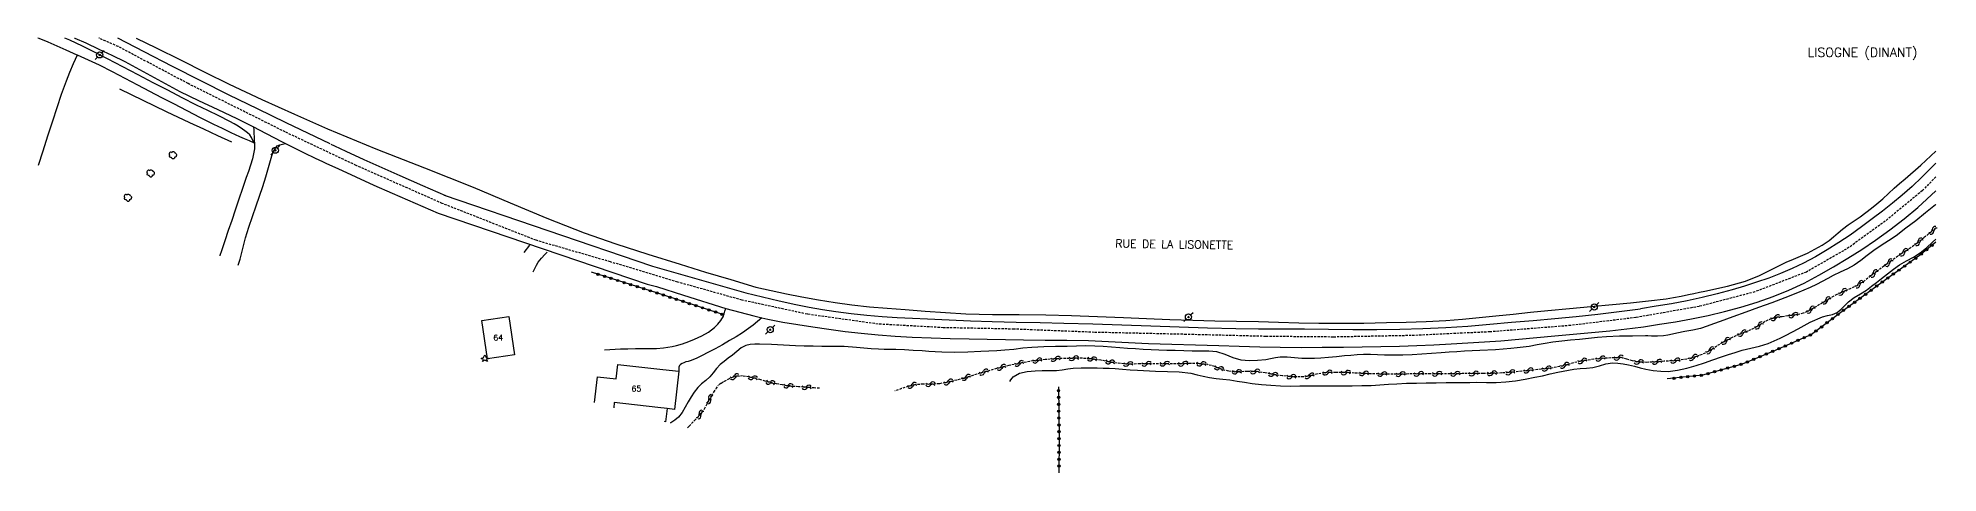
# Model space of a CAD drawing. Header units: millimetres. Extents: x 192000 to 193000, y 106000 to 107000.
# Drawn here: x 192584.9 to 193000.5, y 106905 to 107000 of the extents above; entities that cross this region are included whole.
import ezdxf
from ezdxf.enums import TextEntityAlignment as Align

# ---------------------------------------------------------------- set-up
doc = ezdxf.new("R2010")
doc.units = ezdxf.units.MM
doc.linetypes.add('DASHED', pattern=[0.75, 0.5, -0.25])
doc.layers.get('0').update_dxf_attribs({"linetype": 'CONTINUOUS'})
for name, color, linetype in [('W0001', 6, 'DASHED'), ('W0008', 7, 'CONTINUOUS'), ('W0017', 7, 'CONTINUOUS'), ('W0101', 7, 'CONTINUOUS'), ('W0104', 1, 'CONTINUOUS'), ('W0201', 7, 'CONTINUOUS'), ('W0211', 2, 'CONTINUOUS'), ('W0214', 2, 'CONTINUOUS'), ('W0300', 7, 'CONTINUOUS'), ('W0303', 7, 'CONTINUOUS'), ('W0323', 7, 'CONTINUOUS'), ('W0330', 7, 'CONTINUOUS'), ('W0473', 7, 'CONTINUOUS'), ('W0501', 5, 'DASHED'), ('W0510', 5, 'CONTINUOUS'), ('W0980', 7, 'CONTINUOUS'), ('W0989', 7, 'CONTINUOUS'), ('W0991', 7, 'CONTINUOUS')]:
    doc.layers.add(name, color=color, linetype=linetype)
doc.styles.get("Standard").update_dxf_attribs({"font": 'romans.shx', "width": 0.85})

# ---------------------------------------------------------------- blocks, each defined once
blk = doc.blocks.new('T473')
for p, q in [((-0.166667, 0.166667), (0.166667, -0.166667)), ((-0.166667, -0.166667), (0.166667, 0.166667)), ((0.500001, 0.500001), (1.000002, 1.000002)), ((-1.000002, -1.000002), (-0.500001, -0.500001))]:
    blk.add_line(p, q)
blk.add_ellipse((0, 0), major_axis=(0.471405, 0.471405), ratio=1, start_param=5.4977871438, end_param=11.780972451)
blk = doc.blocks.new('T303')
for p, q in [((-0.77, 0), (-0.28, 0.21)), ((-0.28, -0.21), (-0.77, 0)), ((-0.28, 0.21), (0, 0.83)), ((0, 0.83), (0.28, 0.21)), ((0.28, 0.21), (0.83, 0)), ((0.83, 0), (0.28, -0.21)), ((-0.49, -0.63), (-0.28, -0.21)), ((0, -0.35), (-0.49, -0.63)), ((0.56, -0.63), (0, -0.35)), ((0.28, -0.21), (0.56, -0.63))]:
    blk.add_line(p, q)
blk = doc.blocks.new('T300')
for p, q in [((-0.8, 0.51), (-0.86, 0.34)), ((-0.86, 0.34), (-0.86, 0.17)), ((-0.86, 0.17), (-0.74, 0.06)), ((-0.69, 0.63), (-0.8, 0.51)), ((-0.8, -0.06), (-0.74, 0.06)), ((-0.74, 0.06), (-0.69, 0.11)), ((-0.57, 0.69), (-0.69, 0.63)), ((-0.46, 0.69), (-0.57, 0.69)), ((-0.29, 0.63), (-0.46, 0.69)), ((-0.29, 0.63), (-0.17, 0.74)), ((-0.23, 0.57), (-0.29, 0.63)), ((-0.17, 0.74), (-0.06, 0.8)), ((-0.06, 0.8), (0.06, 0.8)), ((0.06, 0.8), (0.23, 0.74)), ((0.23, 0.74), (0.34, 0.63)), ((0.34, 0.63), (0.4, 0.51)), ((0.46, 0.46), (0.34, 0.46)), ((0.4, 0.51), (0.4, 0.46)), ((0.57, 0.4), (0.46, 0.46)), ((0.57, 0.4), (0.69, 0.29)), ((0.69, 0.29), (0.74, 0.17)), ((0.74, 0.06), (0.69, -0.17)), ((0.74, 0.17), (0.74, 0.06)), ((-0.8, -0.17), (-0.8, -0.06)), ((-0.8, -0.23), (-0.8, -0.17)), ((-0.74, -0.34), (-0.8, -0.23)), ((-0.69, -0.4), (-0.74, -0.34)), ((-0.51, -0.46), (-0.69, -0.4)), ((-0.4, -0.46), (-0.51, -0.46)), ((-0.4, -0.46), (-0.34, -0.46)), ((-0.34, -0.46), (-0.34, -0.4)), ((-0.34, -0.51), (-0.34, -0.46)), ((-0.29, -0.63), (-0.34, -0.51)), ((-0.17, -0.74), (-0.29, -0.63)), ((-0.06, -0.8), (-0.17, -0.74)), ((0.06, -0.8), (-0.06, -0.8)), ((0.17, -0.74), (0.06, -0.8)), ((0.23, -0.69), (0.17, -0.74)), ((0.29, -0.46), (0.23, -0.46)), ((0.29, -0.63), (0.23, -0.69)), ((0.46, -0.4), (0.29, -0.46)), ((0.34, -0.51), (0.29, -0.63)), ((0.34, -0.51), (0.34, -0.46)), ((0.57, -0.34), (0.46, -0.4)), ((0.63, -0.29), (0.57, -0.34)), ((0.69, -0.17), (0.63, -0.29))]:
    blk.add_line(p, q)
blk = doc.blocks.new('t323o')
at = {"color": 0, "linetype": 'Continuous'}
for radius in [0.25, 0.15]:
    blk.add_circle((0, 0), radius, dxfattribs=at)
blk = doc.blocks.new('t500o')
at = {"color": 0, "linetype": 'Continuous'}
for centre, start, end in [((-0.5, 0.625), 216.8699, 323.1301), ((0.5, -0.125), 36.8699, 143.1301), ((0.5, -0.625), 36.8699, 143.1301), ((-0.5, 0.125), 216.8699, 323.1301)]:
    blk.add_arc(centre, 0.625, start, end, dxfattribs=at)

msp = doc.modelspace()

# ---------------------------------------------------------------- linework, layer by layer
at = {"layer": 'W0001'}
msp.add_lwpolyline([(193000, 106969.69), (192997.07, 106966.65), (192988.94, 106960), (192981.08, 106954.27), (192971.7, 106948.87), (192960.44, 106944.54), (192948.25, 106941.35), (192934.41, 106938.93), (192920.13, 106937.19), (192902.49, 106935.79), (192885.29, 106934.99), (192868.26, 106934.66), (192853.45, 106934.8), (192836.03, 106935.24), (192815.95, 106935.69), (192798.38, 106936.39), (192782.9, 106936.71), (192768.67, 106937.49), (192753.19, 106939.66), (192738.91, 106942.73), (192724.83, 106946.68), (192710.14, 106951.08), (192693.87, 106955.8), (192673.34, 106963.86), (192654.5, 106972.16), (192638.97, 106979.49), (192617.75, 106990.05), (192602.48, 106998.13), (192598.22, 107000)], dxfattribs=at)
at = {"layer": 'W0008'}
for points in [[(192592.89, 107000), (192592.95, 106999.98), (192595.35, 106998.95)], [(192595.35, 106998.95), (192598.21, 106997.59), (192601.06, 106996.23), (192603.9, 106994.84), (192607.92, 106992.7), (192611.91, 106990.49), (192615.93, 106988.35), (192620.06, 106986.35), (192624.23, 106984.4), (192628.38, 106982.43), (192632.07, 106980.57), (192633.3, 106979.95), (192638.19, 106977.42), (192639.05, 106976.99), (192643.11, 106974.95), (192645.56, 106973.78), (192647.14, 106973.03)], [(192648.8, 106976.9), (192645.59, 106978.43), (192642.38, 106979.96), (192639.17, 106981.5), (192632.95, 106984.51), (192626.74, 106987.55), (192620.56, 106990.63), (192614.33, 106993.81), (192608.12, 106997.02), (192602.36, 107000)], [(192648.94, 106976.83), (192649.8, 106976.42), (192652.24, 106975.28), (192656.16, 106973.47), (192660.1, 106971.7), (192664.06, 106969.94), (192669.05, 106967.75), (192674.06, 106965.6), (192674.13, 106965.57)], [(192647.14, 106973.03), (192648.01, 106972.62), (192650.47, 106971.46), (192654.42, 106969.65), (192658.38, 106967.86), (192662.36, 106966.09), (192667.38, 106963.89), (192672.41, 106961.72), (192672.49, 106961.69)], [(193000, 106972.67), (192999.02, 106971.64), (192996.96, 106969.58), (192994.83, 106967.57), (192992.64, 106965.64), (192990.51, 106963.88), (192988.33, 106962.18), (192986.12, 106960.51), (192983.72, 106958.72), (192981.28, 106956.96), (192978.79, 106955.29), (192976.27, 106953.7), (192973.69, 106952.18), (192971.05, 106950.78), (192968.56, 106949.61), (192966.02, 106948.54), (192963.45, 106947.55), (192960.82, 106946.62), (192958.15, 106945.78), (192955.48, 106944.99), (192952.2, 106944.1), (192948.91, 106943.3), (192945.6, 106942.57), (192942.23, 106941.95), (192938.84, 106941.41), (192935.45, 106940.86)], [(192673.76, 106965.69), (192719.09, 106950.22), (192719.32, 106950.15), (192729, 106947.37), (192732.56, 106946.35), (192736.13, 106945.32), (192739.71, 106944.34), (192743.35, 106943.42), (192747, 106942.56), (192750.67, 106941.78), (192753.58, 106941.22), (192756.51, 106940.71), (192759.44, 106940.26), (192762.8, 106939.83), (192766.18, 106939.47), (192769.56, 106939.18), (192772.86, 106938.96), (192776.16, 106938.79), (192779.47, 106938.64), (192784.19, 106938.42), (192788.91, 106938.23), (192793.63, 106938.07), (192798.86, 106937.93), (192804.08, 106937.83), (192809.31, 106937.73), (192815.65, 106937.52), (192822, 106937.3), (192828.34, 106937.09), (192834.52, 106936.88), (192840.7, 106936.68), (192846.88, 106936.54), (192851.89, 106936.48), (192856.89, 106936.46), (192861.9, 106936.43), (192867.2, 106936.38), (192872.49, 106936.32), (192877.78, 106936.32), (192882.8, 106936.39), (192887.81, 106936.51), (192892.82, 106936.72), (192897.63, 106937.05), (192902.43, 106937.47), (192907.23, 106937.9), (192911.95, 106938.29), (192916.66, 106938.7), (192921.37, 106939.15), (192926.07, 106939.69), (192930.76, 106940.28), (192935.45, 106940.86)], [(192936.08, 106936.87), (192939.58, 106937.44), (192943.08, 106938), (192946.56, 106938.64), (192950.18, 106939.4), (192953.78, 106940.24), (192957.35, 106941.21), (192960.91, 106942.29), (192964.44, 106943.49), (192967.89, 106944.87), (192971.2, 106946.45), (192974.44, 106948.2), (192977.63, 106950.03), (192980.74, 106951.88), (192983.8, 106953.82), (192986.8, 106955.84), (192989.97, 106958.11), (192993.07, 106960.48), (192996.06, 106962.98), (192998.06, 106964.78), (193000, 106966.64)], [(192672.41, 106961.72), (192718.15, 106946.23)], [(192718.15, 106946.23), (192720.2, 106945.68)], [(192720.2, 106945.68), (192726.08, 106943.83)], [(192726.08, 106943.83), (192735.33, 106940.92)], [(192735.33, 106940.92), (192738.4, 106940.1), (192741.48, 106939.28), (192743.25, 106938.86), (192744.57, 106938.55), (192747.82, 106937.93), (192751.08, 106937.4), (192754.36, 106936.91), (192757.89, 106936.38), (192761.44, 106935.9), (192764.99, 106935.48), (192768.69, 106935.14), (192772.41, 106934.87), (192776.12, 106934.66), (192780.28, 106934.49), (192784.44, 106934.37), (192788.6, 106934.28), (192792.55, 106934.19), (192796.51, 106934.11), (192800.47, 106934.03)], [(192800.47, 106934.03), (192805.21, 106934), (192809.95, 106933.97), (192814.69, 106933.88), (192819.06, 106933.7), (192823.44, 106933.48), (192827.81, 106933.27), (192832.94, 106933.09), (192838.08, 106932.93), (192843.21, 106932.79), (192847.67, 106932.65), (192852.13, 106932.52), (192856.59, 106932.44), (192861.2, 106932.4), (192865.82, 106932.42), (192870.43, 106932.46), (192874.52, 106932.5), (192878.61, 106932.57), (192882.7, 106932.67), (192886.47, 106932.81), (192890.24, 106932.99), (192894.01, 106933.18), (192897.64, 106933.38), (192901.26, 106933.6), (192904.88, 106933.85), (192908.81, 106934.18), (192912.74, 106934.55), (192916.66, 106934.92), (192920.69, 106935.28), (192924.72, 106935.64), (192928.74, 106936.03), (192931.19, 106936.3), (192933.64, 106936.59), (192936.08, 106936.87)]]:
    msp.add_lwpolyline(points, dxfattribs=at)
at = {"layer": 'W0017'}
for points in [[(192632.07, 106980.57), (192632.11, 106979.85), (192632.15, 106979.13), (192632.19, 106978.41), (192632.23, 106977.53), (192632.25, 106977.06), (192632.26, 106976.99), (192632.26, 106976.93), (192632.27, 106976.64), (192632.24, 106975.76), (192632.14, 106975.04), (192632, 106974.32), (192631.83, 106973.6), (192631.43, 106972.22), (192630.95, 106970.87), (192630.47, 106969.51), (192629.68, 106967.15), (192628.88, 106964.79), (192628.08, 106962.42), (192627.32, 106960.16), (192626.55, 106957.91), (192625.78, 106955.65), (192625.43, 106954.58), (192625.08, 106953.51), (192624.71, 106952.45), (192624.69, 106952.38)], [(192628.72, 106950.38), (192629.16, 106951.69), (192629.71, 106954.02), (192630.3, 106956.33), (192631.06, 106958.67), (192631.86, 106960.99), (192632.66, 106963.32), (192633.37, 106965.43), (192634.07, 106967.54), (192634.74, 106969.66), (192635.2, 106971.19), (192635.64, 106972.73), (192636.08, 106974.27), (192636.22, 106974.67), (192636.37, 106975.07), (192636.55, 106975.45), (192636.75, 106975.8), (192636.99, 106976.13), (192637.26, 106976.41), (192637.8, 106976.68), (192638.43, 106976.84), (192639.05, 106976.99)], [(192692.41, 106954.71), (192691.2, 106953.16)], [(192693.25, 106948.91), (192693.6, 106949.64), (192693.94, 106950.37), (192694.34, 106951.06), (192695.02, 106951.93), (192695.79, 106952.72), (192696.26, 106953.2)], [(192708.84, 106931.85), (192710.01, 106931.92), (192711.17, 106931.99), (192712.34, 106932.05), (192713.95, 106932.11), (192715.57, 106932.14), (192717.18, 106932.18), (192718.7, 106932.18), (192720.23, 106932.19), (192721.75, 106932.3), (192722.7, 106932.43), (192723.65, 106932.6), (192724.58, 106932.82), (192725.92, 106933.2), (192727.24, 106933.67), (192728.52, 106934.21), (192730.08, 106934.92), (192731.58, 106935.73), (192732.92, 106936.75), (192733.64, 106937.49), (192734.3, 106938.3), (192734.82, 106939.19), (192734.94, 106939.51), (192735.02, 106939.75), (192735.18, 106940.33), (192735.33, 106940.92)], [(192743.25, 106938.86), (192742.28, 106938.06), (192741.32, 106937.26), (192740.33, 106936.5), (192738.99, 106935.58), (192737.6, 106934.72), (192736.2, 106933.89), (192734.62, 106932.98), (192733.02, 106932.09), (192731.41, 106931.25), (192730.15, 106930.6), (192728.89, 106929.98), (192727.58, 106929.45), (192727.1, 106929.33), (192726.61, 106929.21), (192726.15, 106929.05), (192725.81, 106928.88), (192725.48, 106928.69), (192725.23, 106928.44), (192725.1, 106928.06), (192725.08, 106927.62), (192725.05, 106927.17)]]:
    msp.add_lwpolyline(points, dxfattribs=at)
at = {"layer": 'W0101'}
msp.add_lwpolyline([(192681.99, 106938.29), (192687.88, 106939.18), (192689.16, 106930.76), (192683.27, 106929.87)], close=True, dxfattribs=at)
for points in [[(192706.64, 106920.36), (192707.27, 106925.96), (192711.38, 106925.5), (192711.74, 106928.68)], [(192711.74, 106928.68), (192721.57, 106927.57), (192721.57, 106927.57), (192725.05, 106927.17), (192724.11, 106918.84), (192722.5, 106919.02), (192720.49, 106919.25), (192720.49, 106919.26), (192710.95, 106920.34), (192710.83, 106919.22)]]:
    msp.add_lwpolyline(points, dxfattribs=at)
at = {"layer": 'W0104'}
msp.add_lwpolyline([(192722.5, 106919.02), (192722.14, 106916.17), (192721.95, 106916.19)], dxfattribs=at)
at = {"layer": 'W0201'}
for points in [[(192606.36, 107000), (192610.78, 106997.88), (192616.11, 106995.22), (192621.42, 106992.53), (192626.76, 106989.89), (192633.87, 106986.56), (192641.02, 106983.33), (192648.21, 106980.18), (192658.8, 106975.81), (192669.46, 106971.62), (192680.1, 106967.39), (192688.16, 106964.02), (192696.22, 106960.63), (192704.35, 106957.46), (192711.31, 106955.04), (192718.33, 106952.78), (192725.36, 106950.58), (192730.88, 106948.87), (192736.42, 106947.2), (192741.95, 106945.53), (192745.28, 106944.82), (192748.61, 106944.11), (192751.95, 106943.45), (192755.6, 106942.8), (192759.27, 106942.2), (192762.94, 106941.7), (192766.8, 106941.29), (192770.68, 106940.97), (192774.55, 106940.68), (192778.99, 106940.33), (192783.44, 106940.02), (192787.89, 106939.77), (192793.7, 106939.62), (192799.52, 106939.6), (192805.33, 106939.53), (192811, 106939.36), (192816.66, 106939.14), (192822.32, 106938.92), (192827.39, 106938.72), (192832.46, 106938.52), (192837.53, 106938.34), (192842.31, 106938.22), (192847.09, 106938.13), (192851.87, 106938.03), (192856.27, 106937.9), (192860.67, 106937.77), (192865.07, 106937.68), (192869.99, 106937.66), (192874.92, 106937.71), (192879.84, 106937.81), (192884.18, 106937.91), (192888.52, 106938.06), (192892.85, 106938.29), (192896.48, 106938.59), (192900.11, 106938.94), (192903.74, 106939.31), (192907.53, 106939.68), (192911.33, 106940.07), (192915.12, 106940.45), (192919.85, 106940.89), (192924.58, 106941.32), (192929.3, 106941.77), (192933.22, 106942.16), (192937.13, 106942.57), (192941.04, 106942.99)], [(192941.04, 106942.99), (192942.66, 106943.31), (192944.29, 106943.63), (192945.91, 106943.96), (192947.11, 106944.2), (192948.3, 106944.44), (192949.5, 106944.68), (192951.15, 106945.04), (192952.8, 106945.41), (192954.45, 106945.81), (192955.78, 106946.15), (192957.1, 106946.5), (192958.41, 106946.9), (192961.43, 106948.13), (192964.35, 106949.6), (192967.3, 106951.03), (192968.85, 106951.68), (192970.41, 106952.31), (192971.94, 106953.01), (192973.57, 106953.85), (192975.16, 106954.76), (192976.67, 106955.77), (192977.66, 106956.57), (192978.62, 106957.43), (192979.6, 106958.25), (192980.87, 106959.18), (192982.17, 106960.06), (192983.46, 106960.96), (192984.7, 106961.87), (192985.93, 106962.79), (192987.13, 106963.75), (192988.41, 106964.88), (192989.66, 106966.05), (192990.92, 106967.21), (192992.09, 106968.23), (192993.27, 106969.24), (192994.45, 106970.25), (192995.59, 106971.23), (192996.72, 106972.21), (192997.83, 106973.21), (192998.93, 106974.25), (193000, 106975.3)]]:
    msp.add_lwpolyline(points, dxfattribs=at)
at = {"layer": 'W0211'}
msp.add_lwpolyline([(192632.26, 106976.93), (192631.94, 106977.59), (192631.62, 106978.24), (192631.22, 106978.84), (192630.73, 106979.31), (192630.18, 106979.73), (192629.62, 106980.12), (192628.73, 106980.71), (192627.81, 106981.26), (192626.88, 106981.78), (192624.49, 106983.02), (192622.05, 106984.16), (192619.62, 106985.31), (192616.45, 106986.94), (192613.29, 106988.59), (192610.13, 106990.24), (192606.8, 106991.98), (192603.47, 106993.71), (192600.13, 106995.43), (192597.39, 106996.84), (192594.64, 106998.25), (192591.85, 106999.55), (192590.79, 107000)], dxfattribs=at)
at = {"layer": 'W0214'}
msp.add_lwpolyline([(192632.25, 106977.06), (192631.18, 106977.51), (192630.11, 106977.96), (192629.04, 106978.43), (192627.15, 106979.3), (192625.27, 106980.2), (192623.4, 106981.12), (192620.47, 106982.58), (192617.56, 106984.08), (192614.64, 106985.59), (192612.02, 106986.94), (192609.4, 106988.3), (192606.78, 106989.67), (192603.98, 106991.15), (192601.19, 106992.65), (192598.36, 106994.07), (192595.95, 106995.19), (192593.53, 106996.26), (192593.46, 106996.29), (192591.1, 106997.32), (192589.13, 106998.22), (192587.17, 106999.12), (192585.17, 106999.92), (192584.92, 107000)], dxfattribs=at)
at = {"layer": 'W0300'}
msp.add_lwpolyline([(192602.73, 106988.89), (192607.84, 106986.44), (192612.94, 106983.98), (192618.06, 106981.55), (192621.12, 106980.13), (192624.18, 106978.71), (192627.24, 106977.3)], dxfattribs=at)
at = {"layer": 'W0323'}
for points in [[(193000, 106955.37), (192996.41, 106952.45), (192988.99, 106947.18), (192979.2, 106940.04), (192972.82, 106935.23), (192964.34, 106931.52), (192957.64, 106928.74), (192948.94, 106926.34), (192941.26, 106925.51)], [(192734.94, 106939.51), (192720.51, 106944.23), (192705.98, 106948.83)], [(192808.11, 106923.8), (192808.24, 106912.27), (192808.22, 106904.96)]]:
    msp.add_lwpolyline(points, dxfattribs=at)
at = {"layer": 'W0330'}
msp.add_lwpolyline([(192593.46, 106996.29), (192592.65, 106994.38), (192591.84, 106992.48), (192591.07, 106990.56), (192590.02, 106987.68), (192589.04, 106984.77), (192588.08, 106981.86), (192587.01, 106978.57), (192585.96, 106975.28), (192584.96, 106972.15)], dxfattribs=at)
at = {"layer": 'W0501'}
for points in [[(193000, 106958.49), (192998.44, 106957.19), (192997.38, 106956.33), (192996.31, 106955.48), (192995.21, 106954.66), (192994.06, 106953.87), (192992.88, 106953.12), (192991.72, 106952.35), (192990.18, 106951.27), (192988.67, 106950.17), (192987.15, 106949.06), (192985.74, 106947.98), (192984.33, 106946.9), (192982.86, 106945.94), (192981.39, 106945.24), (192979.88, 106944.64), (192978.39, 106943.99), (192976.78, 106943.09), (192975.21, 106942.13), (192973.62, 106941.2), (192972.76, 106940.72), (192971.89, 106940.25), (192971, 106939.86), (192969.9, 106939.59), (192968.76, 106939.43), (192967.62, 106939.28), (192966.39, 106939.11), (192965.15, 106938.94), (192963.96, 106938.65), (192962.66, 106938.04), (192961.43, 106937.26), (192960.16, 106936.53), (192958.88, 106935.98), (192957.58, 106935.49), (192956.29, 106934.95), (192955.3, 106934.47), (192954.32, 106933.96), (192953.35, 106933.44), (192952.09, 106932.67), (192950.85, 106931.87), (192949.57, 106931.16), (192948.27, 106930.63), (192946.92, 106930.2), (192945.56, 106929.85), (192943.93, 106929.59), (192942.27, 106929.46), (192940.61, 106929.37), (192938.71, 106929.22), (192936.8, 106929.13), (192934.91, 106929.24), (192933.66, 106929.49), (192932.42, 106929.84), (192931.18, 106930.18)], [(192931.18, 106930.18), (192929.68, 106930.12), (192928.19, 106930.07), (192926.7, 106929.96), (192925.21, 106929.81), (192923.73, 106929.61), (192922.25, 106929.36), (192920.75, 106929), (192919.26, 106928.57), (192917.76, 106928.2), (192915.73, 106927.88), (192913.68, 106927.65), (192911.64, 106927.44), (192909.45, 106927.2), (192907.25, 106926.99), (192905.06, 106926.82), (192903.04, 106926.74), (192901.01, 106926.71), (192898.99, 106926.69), (192896.38, 106926.66), (192893.77, 106926.65), (192891.15, 106926.64), (192889.51, 106926.63), (192887.86, 106926.62), (192886.21, 106926.61), (192884.13, 106926.58), (192882.05, 106926.55), (192879.98, 106926.54), (192878.07, 106926.59), (192876.16, 106926.65), (192874.24, 106926.73), (192872.84, 106926.8), (192871.44, 106926.88), (192870.04, 106926.93), (192868.78, 106926.94), (192867.52, 106926.93), (192866.26, 106926.86), (192864.75, 106926.59), (192863.24, 106926.23), (192861.73, 106925.98), (192860.2, 106925.95), (192858.65, 106926.03), (192857.11, 106926.18), (192855.22, 106926.46), (192853.33, 106926.84), (192851.44, 106927.12), (192849.4, 106927.13), (192847.35, 106927.05), (192845.33, 106927.18), (192843.8, 106927.62), (192842.29, 106928.2), (192840.75, 106928.65), (192838.7, 106928.87), (192836.62, 106928.86), (192834.53, 106928.83), (192832.25, 106928.84), (192829.97, 106928.83), (192827.69, 106928.82), (192825.94, 106928.79), (192824.18, 106928.75), (192822.43, 106928.79), (192819.89, 106929.12), (192817.37, 106929.61), (192814.83, 106929.95), (192813.37, 106930.01), (192811.91, 106930.02), (192810.45, 106930), (192807.82, 106929.92), (192805.19, 106929.74), (192802.57, 106929.44), (192799.89, 106928.99), (192797.23, 106928.41), (192794.58, 106927.77), (192791.67, 106926.96), (192788.79, 106926.07), (192785.87, 106925.27), (192784.62, 106924.97), (192783.36, 106924.68), (192782.1, 106924.46), (192780.32, 106924.36), (192778.52, 106924.38), (192776.74, 106924.23), (192775.25, 106923.87), (192773.79, 106923.39), (192772.32, 106922.91)], [(192726.95, 106914.83), (192727.34, 106915.21), (192728.52, 106916.41), (192729.66, 106917.64), (192730.67, 106918.96), (192731.23, 106919.91), (192731.72, 106920.89), (192732.25, 106921.86), (192732.75, 106922.64), (192733.26, 106923.4), (192733.78, 106924.17)], [(192755.83, 106923.46), (192754.68, 106923.55), (192753.53, 106923.63), (192752.38, 106923.72), (192751.25, 106923.8), (192750.11, 106923.89), (192748.98, 106924.01), (192747.68, 106924.2), (192746.4, 106924.44), (192745.12, 106924.71), (192743.98, 106925.03), (192742.83, 106925.37), (192741.68, 106925.66), (192740.37, 106925.95), (192739.04, 106926.16), (192737.75, 106926.12), (192736.91, 106925.89), (192736.08, 106925.53), (192735.28, 106925.12), (192734.77, 106924.82), (192734.27, 106924.49), (192733.78, 106924.17)]]:
    msp.add_lwpolyline(points, dxfattribs=at)
at = {"layer": 'W0510'}
for points in [[(193000, 106963.63), (192999.93, 106963.57), (192998.86, 106962.66), (192997.77, 106961.77), (192995.64, 106960.07), (192993.47, 106958.42), (192991.31, 106956.76)], [(192917.34, 106926.97), (192918.5, 106927.2), (192919.65, 106927.42), (192920.82, 106927.61), (192922.2, 106927.76), (192923.6, 106927.86), (192924.98, 106928.02), (192926.42, 106928.39), (192927.84, 106928.82), (192929.28, 106929.05), (192930.45, 106928.99), (192931.62, 106928.8), (192932.79, 106928.57), (192934.07, 106928.27), (192935.33, 106927.92), (192936.61, 106927.62), (192938.22, 106927.36), (192939.85, 106927.18), (192941.46, 106927.15), (192943.52, 106927.4), (192945.56, 106927.89), (192947.58, 106928.46), (192949.44, 106929.05), (192951.27, 106929.71), (192953.12, 106930.36), (192954.63, 106930.84), (192956.14, 106931.32), (192957.67, 106931.77), (192959.56, 106932.24), (192961.47, 106932.69), (192963.33, 106933.26), (192964.66, 106933.82), (192965.97, 106934.45), (192967.27, 106935.09), (192969.91, 106936.47), (192972.53, 106937.88), (192975.24, 106939.06), (192976.33, 106939.35), (192977.44, 106939.61), (192978.46, 106940.02), (192979.32, 106940.72), (192980.1, 106941.57), (192980.91, 106942.37), (192982.18, 106943.28), (192983.51, 106944.09), (192984.83, 106944.94), (192985.95, 106945.76), (192987.05, 106946.61), (192988.16, 106947.46), (192989.46, 106948.47), (192990.76, 106949.48), (192992.09, 106950.43), (192993.58, 106951.32), (192995.11, 106952.14), (192996.57, 106953.06), (192997.96, 106954.19), (192999.29, 106955.42), (193000, 106956.07)], [(192991.31, 106956.76), (192989.68, 106955.72), (192988.05, 106954.67), (192986.45, 106953.59), (192985.02, 106952.51), (192983.61, 106951.39), (192982.14, 106950.36), (192980.66, 106949.56), (192979.12, 106948.85), (192977.59, 106948.12), (192976.36, 106947.45), (192975.14, 106946.78), (192973.9, 106946.13), (192972.54, 106945.51), (192971.16, 106944.92), (192969.78, 106944.35), (192966.96, 106943.23), (192964.11, 106942.16), (192961.26, 106941.11), (192958.45, 106940.09), (192955.63, 106939.07), (192952.81, 106938.07), (192951.39, 106937.54), (192949.98, 106937.02), (192948.55, 106936.56), (192946.83, 106936.16), (192945.1, 106935.85), (192943.36, 106935.53), (192942.39, 106935.3), (192941.42, 106935.07), (192940.45, 106934.9), (192939.13, 106934.84), (192937.8, 106934.89), (192937, 106934.92), (192936.48, 106934.94)], [(192756.36, 106932.62), (192754.44, 106932.65), (192752.52, 106932.67), (192750.6, 106932.71), (192747.97, 106932.87), (192745.34, 106933.06), (192742.71, 106933.08), (192741.71, 106933.07), (192740.7, 106933.03), (192739.75, 106932.85), (192738.7, 106932.28), (192737.74, 106931.49), (192736.79, 106930.68), (192735.88, 106930.02), (192734.98, 106929.35), (192734.14, 106928.63), (192733.34, 106927.76), (192732.61, 106926.84), (192731.83, 106925.96), (192730.96, 106925.18), (192730.05, 106924.43), (192729.21, 106923.62), (192728.47, 106922.64), (192727.81, 106921.59), (192727.16, 106920.53), (192726.47, 106919.37), (192725.79, 106918.2), (192724.98, 106917.17), (192724.18, 106916.51), (192723.3, 106915.93), (192723.19, 106915.86)], [(192936.48, 106934.94), (192933.64, 106934.89), (192930.81, 106934.83), (192927.98, 106934.7), (192926, 106934.53), (192924.02, 106934.33), (192922.05, 106934.12), (192920.12, 106933.96), (192918.19, 106933.79), (192916.27, 106933.57), (192914.55, 106933.28), (192912.83, 106932.94), (192911.1, 106932.63), (192909.76, 106932.44), (192908.42, 106932.28), (192907.07, 106932.13), (192903.69, 106931.87), (192900.31, 106931.72), (192896.92, 106931.57), (192895.23, 106931.45), (192893.54, 106931.34), (192891.85, 106931.23), (192889.72, 106931.07), (192887.6, 106930.91), (192885.47, 106930.79), (192883.45, 106930.72), (192881.42, 106930.68), (192879.4, 106930.69), (192877.87, 106930.76), (192876.35, 106930.84), (192874.82, 106930.87), (192873.45, 106930.79), (192872.07, 106930.65), (192870.7, 106930.52), (192868.95, 106930.34), (192867.21, 106930.16), (192865.47, 106930.03), (192864.09, 106929.98), (192862.7, 106929.97), (192861.32, 106929.99), (192859.75, 106930.12), (192858.17, 106930.29), (192856.61, 106930.3), (192855.55, 106930.13), (192854.5, 106929.89), (192853.45, 106929.7), (192851.66, 106929.52), (192849.86, 106929.48), (192848.1, 106929.63), (192846.3, 106930.15), (192844.55, 106930.88), (192842.75, 106931.43), (192840.98, 106931.6), (192839.17, 106931.61), (192837.37, 106931.61), (192835.51, 106931.66), (192833.65, 106931.7), (192831.79, 106931.75), (192830.08, 106931.82), (192828.38, 106931.89), (192826.67, 106931.97), (192824.96, 106932.07), (192823.25, 106932.17), (192821.53, 106932.29), (192819.71, 106932.43), (192817.89, 106932.59), (192816.07, 106932.7), (192814.06, 106932.72), (192812.04, 106932.68), (192810.02, 106932.63), (192807.45, 106932.58), (192804.88, 106932.52), (192802.31, 106932.38), (192800.33, 106932.2), (192798.36, 106931.97), (192796.39, 106931.78), (192794.64, 106931.66), (192792.89, 106931.56), (192791.14, 106931.49), (192788.31, 106931.38), (192785.47, 106931.31), (192782.63, 106931.35), (192781.18, 106931.42), (192779.73, 106931.52), (192778.28, 106931.62), (192776.37, 106931.74), (192774.45, 106931.85), (192772.54, 106931.93), (192771.27, 106931.95), (192770.01, 106931.95), (192768.74, 106931.98), (192767.15, 106932.08), (192765.55, 106932.22), (192763.96, 106932.36), (192763.05, 106932.44), (192762.14, 106932.51), (192761.23, 106932.57), (192759.61, 106932.62), (192757.98, 106932.62), (192756.36, 106932.62)], [(192797.47, 106924.92), (192797.71, 106925.28), (192797.96, 106925.65), (192798.23, 106925.97), (192799.59, 106926.78), (192801.29, 106927.12), (192803, 106927.31), (192804.54, 106927.38), (192806.11, 106927.32), (192807.67, 106927.34), (192808.9, 106927.51), (192810.13, 106927.72), (192811.36, 106927.89), (192813.09, 106927.96), (192814.83, 106927.95), (192816.57, 106927.9), (192817.87, 106927.88), (192819.17, 106927.85), (192820.48, 106927.8), (192822.13, 106927.67), (192823.77, 106927.51), (192825.43, 106927.39), (192826.73, 106927.33), (192828.05, 106927.29), (192829.36, 106927.24), (192831.94, 106927.15), (192834.52, 106927.04), (192837.07, 106926.74), (192838.42, 106926.44), (192839.77, 106926.1), (192841.12, 106925.8), (192842.6, 106925.6), (192844.08, 106925.45), (192845.56, 106925.29), (192847.2, 106925.04), (192848.83, 106924.77), (192850.47, 106924.53), (192852.53, 106924.3), (192854.59, 106924.11), (192856.65, 106923.99), (192858.8, 106923.95), (192860.94, 106923.98), (192863.09, 106924.01), (192865.49, 106924.01), (192867.9, 106924), (192870.3, 106924.01), (192872.37, 106924.02), (192874.44, 106924.04), (192876.51, 106924.1), (192878.39, 106924.21), (192880.27, 106924.35), (192882.15, 106924.46), (192884.27, 106924.55), (192886.39, 106924.61), (192888.51, 106924.65), (192890.69, 106924.69), (192892.88, 106924.71), (192895.06, 106924.73), (192896.57, 106924.75), (192898.08, 106924.76), (192899.58, 106924.78), (192901.72, 106924.76), (192903.85, 106924.75), (192905.97, 106924.85), (192908.1, 106925.1), (192910.22, 106925.47), (192912.33, 106925.88), (192914, 106926.22), (192915.67, 106926.6), (192917.34, 106926.97)]]:
    msp.add_lwpolyline(points, dxfattribs=at)

# ---------------------------------------------------------------- block references
at = {"layer": 'W0300', "rotation": 359.9999899820874}
for p in [(192614.48, 106974.37), (192609.61, 106970.41), (192604.64, 106965.1)]:
    msp.add_blockref('T300', p, dxfattribs=at)
at = {"layer": 'W0303', "rotation": 359.9999899820874}
msp.add_blockref('T303', (192682.64, 106929.96), dxfattribs=at)
at = {"layer": 'W0323'}
for p, rotation in [((192996.83, 106952.78), 219.1929525962804), ((192997.99, 106953.73), 219.1929525962804), ((192999.15, 106954.68), 219.1929525962804), ((192991.96, 106949.28), 215.3465534360056), ((192993.18, 106950.15), 215.3465534360056), ((192994.4, 106951.02), 215.3465534360056), ((192995.63, 106951.89), 215.3465534360056), ((192707.41, 106948.38), 162.4164928782824), ((192708.84, 106947.93), 162.4164928782824), ((192710.27, 106947.47), 162.4164928782824), ((192711.7, 106947.02), 162.4164928782824), ((192713.13, 106946.57), 162.4164928782824), ((192714.56, 106946.12), 162.4164928782824), ((192715.99, 106945.66), 162.4164928782824), ((192717.42, 106945.21), 162.4164928782824), ((192718.85, 106944.76), 162.4164928782824), ((192985.87, 106944.9), 216.1003527457435), ((192987.08, 106945.79), 216.1003527457435), ((192988.29, 106946.67), 216.1003527457435), ((192989.51, 106947.55), 215.3465534360056), ((192990.73, 106948.42), 215.3465534360056), ((192720.28, 106944.3), 162.4164928782824), ((192721.71, 106943.84), 161.892097406116), ((192723.13, 106943.37), 161.892097406116), ((192724.56, 106942.91), 161.892097406116), ((192725.99, 106942.44), 161.892097406116), ((192727.41, 106941.97), 161.892097406116), ((192728.84, 106941.51), 161.892097406116), ((192730.26, 106941.04), 161.892097406116), ((192731.69, 106940.57), 161.892097406116), ((192979.81, 106940.49), 216.1003527457435), ((192981.02, 106941.37), 216.1003527457435), ((192982.23, 106942.25), 216.1003527457435), ((192983.44, 106943.14), 216.1003527457435), ((192984.66, 106944.02), 216.1003527457435), ((192733.11, 106940.11), 161.892097406116), ((192734.54, 106939.64), 161.892097406116), ((192975.01, 106936.88), 217.01622471467), ((192976.21, 106937.79), 217.01622471467), ((192977.41, 106938.69), 217.01622471467), ((192978.6, 106939.59), 217.01622471467), ((192965.71, 106932.12), 203.6577270641836), ((192967.09, 106932.72), 203.6577270641836), ((192968.46, 106933.32), 203.6577270641836), ((192969.84, 106933.92), 203.6577270641836), ((192971.21, 106934.53), 203.6577270641836), ((192972.58, 106935.13), 203.6577270641836), ((192973.81, 106935.98), 217.01622471467), ((192954.51, 106927.88), 195.4629110205614), ((192955.96, 106928.28), 195.4629110205614), ((192957.4, 106928.68), 195.4629110205614), ((192958.8, 106929.22), 202.4905032742516), ((192960.18, 106929.8), 202.4905032742516), ((192961.57, 106930.37), 202.4905032742516), ((192962.95, 106930.94), 202.4905032742516), ((192964.34, 106931.52), 202.4905032742516), ((192942.75, 106925.67), 186.1313082081727), ((192944.25, 106925.83), 186.1313082081727), ((192945.74, 106925.99), 186.1313082081727), ((192947.23, 106926.15), 186.1313082081727), ((192948.72, 106926.31), 186.1313082081727), ((192950.17, 106926.68), 195.4629110205614), ((192951.62, 106927.08), 195.4629110205614), ((192953.06, 106927.48), 195.4629110205614), ((192808.12, 106922.96), 270.6509474566344), ((192808.14, 106921.46), 270.6509474566344), ((192808.15, 106919.96), 270.6509474566344), ((192808.17, 106918.46), 270.6509474566344), ((192808.19, 106916.96), 270.6509474566344), ((192808.21, 106915.46), 270.6509474566344), ((192808.22, 106913.96), 270.6509474566344), ((192808.24, 106912.46), 270.6509474566344), ((192808.24, 106909.46), 269.8589471596051), ((192808.23, 106907.96), 269.8589471596051), ((192808.24, 106910.96), 269.8589471596051), ((192808.23, 106906.46), 269.8589471596051)]:
    msp.add_blockref('t323o', p, dxfattribs=dict(at, rotation=rotation))
at = {"layer": 'W0473', "rotation": 359.9999899820874}
for p in [(192598.4, 106996.31), (192636.84, 106975.49), (192925.29, 106941.22), (192745.07, 106936.28), (192836.54, 106939.06)]:
    msp.add_blockref('T473', p, dxfattribs=at)
at = {"layer": 'W0501'}
for p, rotation in [((192999.4, 106957.98), 219.8973339847693), ((192993, 106953.19), 212.688375714289), ((192996.29, 106955.46), 216.8029242337407), ((192986.48, 106948.55), 217.424959365834), ((192989.71, 106950.92), 216.0026788651259), ((192979.63, 106944.53), 203.6515486783978), ((192983.26, 106946.2), 213.1942076992124), ((192972.64, 106940.65), 208.6659922675862), ((192976.09, 106942.67), 211.540217813416), ((192961.32, 106937.19), 209.9253168090697), ((192964.91, 106938.88), 193.6173724793259), ((192968.86, 106939.45), 187.7561787975823), ((192950.65, 106931.76), 208.5948494388831), ((192954.07, 106933.83), 208.3818762370234), ((192957.69, 106935.53), 200.8198139988353), ((192795.64, 106928.03), 193.5513896351031), ((192799.54, 106928.91), 192.2049128875622), ((192803.49, 106929.54), 186.4653545668378), ((192807.47, 106929.89), 183.9384546128339), ((192811.47, 106930.02), 180.6666559177748), ((192815.46, 106929.86), 172.3758074956497), ((192819.41, 106929.21), 168.986753345688), ((192823.38, 106928.77), 178.7546357336877), ((192827.38, 106928.81), 181.1104974712152), ((192831.38, 106928.84), 180.2512956670774), ((192835.38, 106928.84), 180.7408524090349), ((192839.37, 106928.8), 174.1510783538609), ((192843.23, 106927.84), 158.967571091174), ((192914.89, 106927.78), 186.3862914353665), ((192918.82, 106928.47), 193.8203395272285), ((192922.7, 106929.44), 189.7642071660485), ((192926.67, 106929.96), 185.8969635100991), ((192930.66, 106930.16), 182.1878498341038), ((192935.06, 106929.23), 176.6923115242454), ((192939.05, 106929.25), 184.2928918467312), ((192943.04, 106929.52), 184.5546801918267), ((192946.97, 106930.21), 197.999345296187), ((192737.31, 106926), 195.6045138074929), ((192741.26, 106925.76), 167.7533440867388), ((192745.12, 106924.72), 164.7491044693801), ((192749.05, 106924), 173.9041384554536), ((192753.04, 106923.67), 175.6203614592976), ((192776.14, 106924.09), 193.7459570112487), ((192780.11, 106924.36), 179.4910003576014), ((192784.07, 106924.84), 192.7411563237904), ((192787.95, 106925.84), 195.3149958312026), ((192791.78, 106926.99), 195.6692738000173), ((192847.13, 106927.06), 176.1387464112625), ((192851.12, 106927.12), 179.4949572379022), ((192855.07, 106926.49), 168.7719687274731), ((192859.04, 106926.01), 176.8140081604376), ((192863.02, 106926.19), 189.2409616371496), ((192866.95, 106926.9), 183.3718089110012), ((192870.95, 106926.9), 178.1616082610548), ((192874.94, 106926.71), 177.6327625552636), ((192878.94, 106926.57), 178.7416130774263), ((192882.94, 106926.56), 180.9378346292792), ((192886.94, 106926.62), 180.3474534696115), ((192890.94, 106926.64), 180.2779640025238), ((192894.94, 106926.65), 180.241382552983), ((192898.94, 106926.69), 180.6146437876227), ((192902.94, 106926.74), 180.9623879919843), ((192906.93, 106926.96), 184.1931447306755), ((192910.91, 106927.36), 186.1995149133255), ((192731.84, 106921.1), 61.41030117759549), ((192729.72, 106917.72), 52.41463029072712)]:
    msp.add_blockref('t500o', p, dxfattribs=dict(at, rotation=rotation))

# ---------------------------------------------------------------- texts
at = {"layer": 'W0980'}
msp.add_text('LISOGNE (DINANT)', height=2, dxfattribs=at).set_placement((192983.96, 106996.73), align=Align.MIDDLE)
at = {"layer": 'W0989'}
msp.add_text('RUE DE LA LISONETTE', height=1.75, rotation=359.2332, dxfattribs=at).set_placement((192820.54, 106954.23))
at = {"layer": 'W0991'}
for s, p in [('64', (192685.58, 106934.53)), ('65', (192715.8, 106923.39))]:
    msp.add_text(s, height=1.25, dxfattribs=at).set_placement(p, align=Align.MIDDLE_CENTER)

doc.saveas('drawing.dxf')
